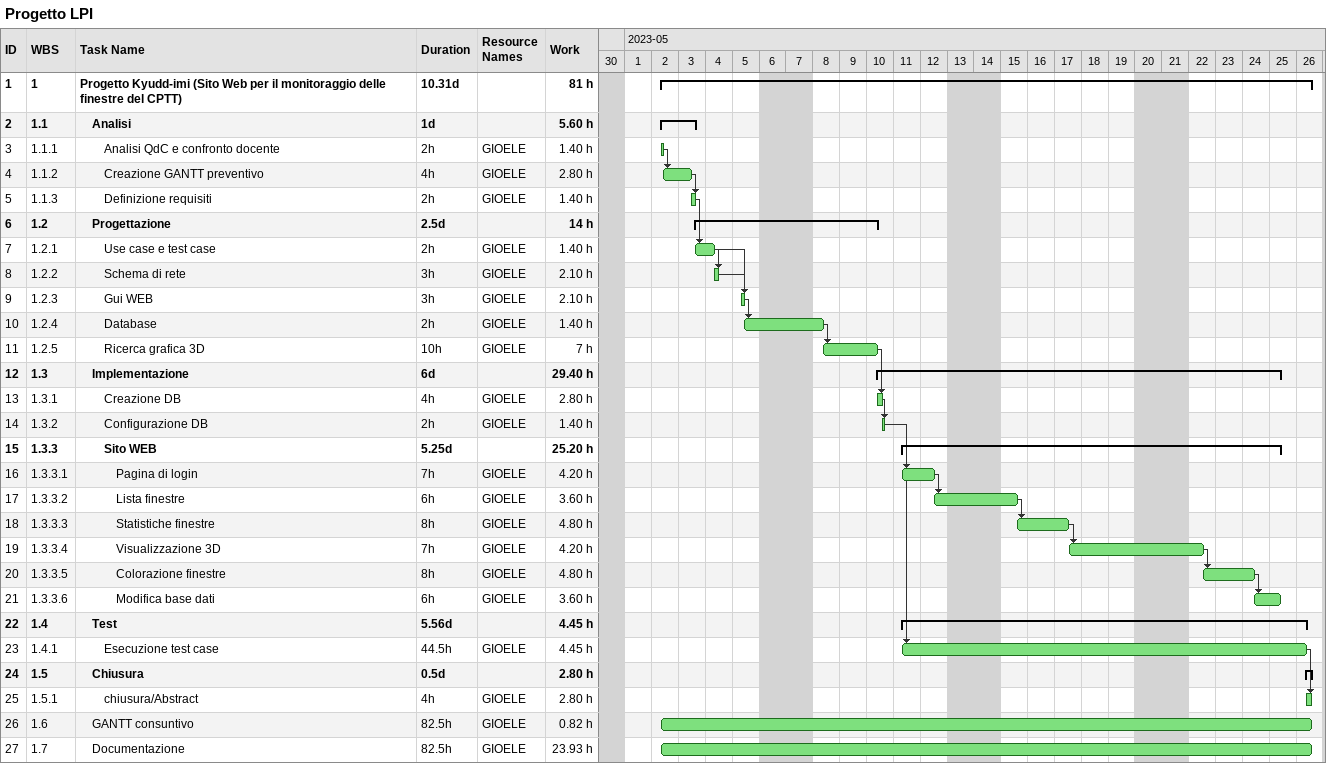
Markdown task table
Progetto LPI

| ID | WBS | Task | Duration | Start | Finish | Predecessors | Resources | Work (h) |
|---|---|---|---|---|---|---|---|---|
| 1 | 1 | **Progetto Kyudd-imi (Sito Web per il monitoraggio delle finestre del CPTT)** | 10.31d | 2023-05-02 | 2023-05-26 |  |  | 81 |
| 2 | 1.1 | **Analisi** | 1d | 2023-05-02 | 2023-05-03 |  |  | 5.60 |
| 3 | 1.1.1 | Analisi QdC e confronto docente | 2h | 2023-05-02 | 2023-05-02 |  | GIOELE | 1.40 |
| 4 | 1.1.2 | Creazione GANTT preventivo | 4h | 2023-05-02 | 2023-05-03 | 3 | GIOELE | 2.80 |
| 5 | 1.1.3 | Definizione requisiti | 2h | 2023-05-03 | 2023-05-03 | 4 | GIOELE | 1.40 |
| 6 | 1.2 | **Progettazione** | 2.5d | 2023-05-03 | 2023-05-10 |  |  | 14 |
| 7 | 1.2.1 | Use case e test case | 2h | 2023-05-03 | 2023-05-04 | 5 | GIOELE | 1.40 |
| 8 | 1.2.2 | Schema di rete | 3h | 2023-05-04 | 2023-05-04 | 7 | GIOELE | 2.10 |
| 9 | 1.2.3 | Gui WEB | 3h | 2023-05-05 | 2023-05-05 | 8, 7 | GIOELE | 2.10 |
| 10 | 1.2.4 | Database | 2h | 2023-05-05 | 2023-05-08 | 9 | GIOELE | 1.40 |
| 11 | 1.2.5 | Ricerca grafica 3D | 10h | 2023-05-08 | 2023-05-10 | 10 | GIOELE | 7 |
| 12 | 1.3 | **Implementazione** | 6d | 2023-05-10 | 2023-05-25 |  |  | 29.40 |
| 13 | 1.3.1 | Creazione DB | 4h | 2023-05-10 | 2023-05-10 | 11 | GIOELE | 2.80 |
| 14 | 1.3.2 | Configurazione DB | 2h | 2023-05-10 | 2023-05-10 | 13 | GIOELE | 1.40 |
| 15 | 1.3.3 | **Sito WEB** | 5.25d | 2023-05-11 | 2023-05-25 |  |  | 25.20 |
| 16 | 1.3.3.1 | Pagina di login | 7h | 2023-05-11 | 2023-05-12 | 14 | GIOELE | 4.20 |
| 17 | 1.3.3.2 | Lista finestre | 6h | 2023-05-12 | 2023-05-15 | 16 | GIOELE | 3.60 |
| 18 | 1.3.3.3 | Statistiche finestre | 8h | 2023-05-15 | 2023-05-17 | 17 | GIOELE | 4.80 |
| 19 | 1.3.3.4 | Visualizzazione 3D | 7h | 2023-05-17 | 2023-05-22 | 18 | GIOELE | 4.20 |
| 20 | 1.3.3.5 | Colorazione finestre | 8h | 2023-05-22 | 2023-05-24 | 19 | GIOELE | 4.80 |
| 21 | 1.3.3.6 | Modifica base dati | 6h | 2023-05-24 | 2023-05-25 | 20 | GIOELE | 3.60 |
| 22 | 1.4 | **Test** | 5.56d | 2023-05-11 | 2023-05-26 |  |  | 4.45 |
| 23 | 1.4.1 | Esecuzione test case | 44.5h | 2023-05-11 | 2023-05-26 | 14 | GIOELE | 4.45 |
| 24 | 1.5 | **Chiusura** | 0.5d | 2023-05-26 | 2023-05-26 |  |  | 2.80 |
| 25 | 1.5.1 | chiusura/Abstract | 4h | 2023-05-26 | 2023-05-26 | 23 | GIOELE | 2.80 |
| 26 | 1.6 | GANTT consuntivo | 82.5h | 2023-05-02 | 2023-05-26 |  | GIOELE | 0.82 |
| 27 | 1.7 | Documentazione | 82.5h | 2023-05-02 | 2023-05-26 |  | GIOELE | 23.93 |
